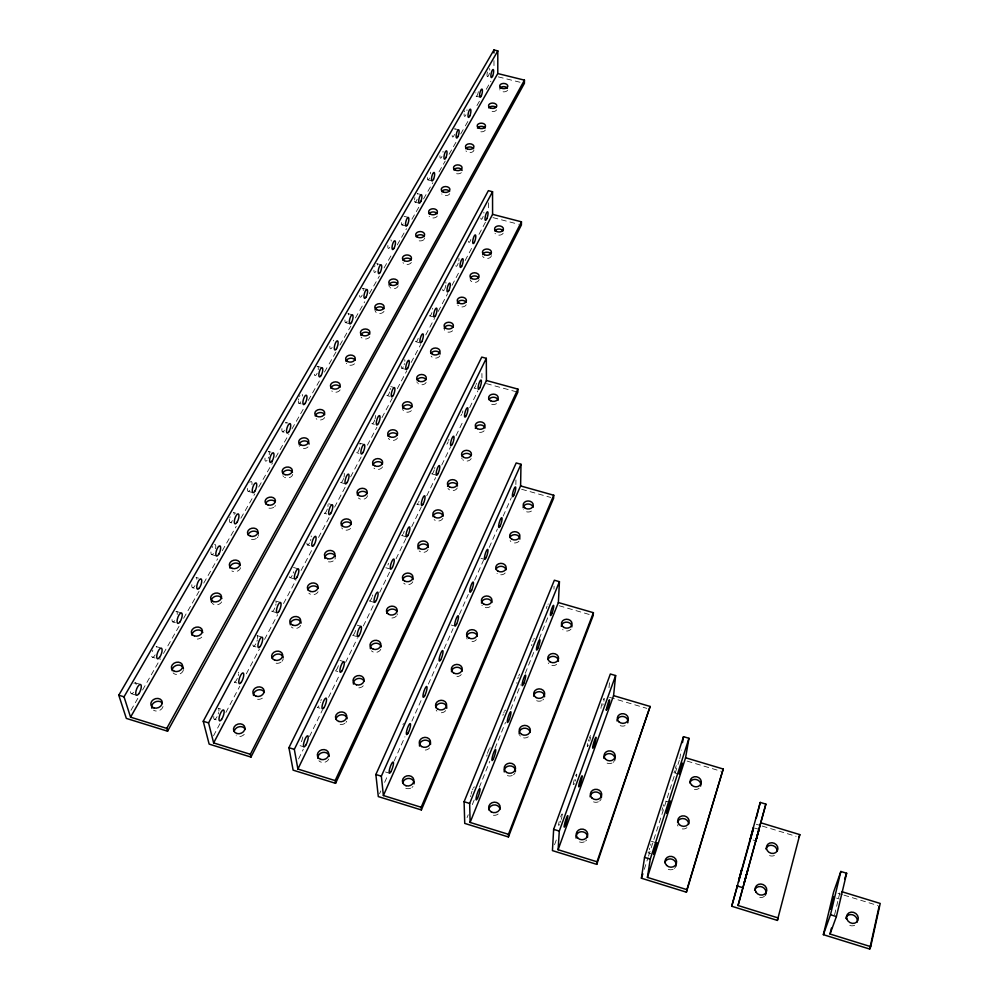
<?xml version="1.0" encoding="UTF-8"?>
<svg xmlns="http://www.w3.org/2000/svg" width="999" height="999" viewBox="0 0 999 999"><rect width="100%" height="100%" fill="white"/><g stroke="black" fill="none" stroke-linecap="round" stroke-linejoin="round"><path stroke-width="0.75" stroke-dasharray="5 3.75" d="M515.871 484.552L515.946 479.92M553.946 589.148L554.083 586.176M609.003 687.749L609.74 680.107M679.757 758.878L681.256 749.999M834.59 914.822L840.209 891.195M650.574 845.254L650.911 843.893M663.211 806.205L663.611 804.744M676.211 765.584L675.399 768.456M649.275 849.674L649.725 848.251M662.774 807.679L661.95 810.264M644.255 869.38L648.039 857.592M648.513 856.118L679.283 760.351M554.557 844.754L557.205 837.437M674.263 771.852L674.6 770.953M467.07 817.632L468.231 814.747M472.315 804.645L474.637 798.875M479.295 787.324L489.785 761.35M495.017 748.351L505.506 722.377M510.739 709.39L520.641 684.852M525.299 673.314L534.615 650.212M539.273 638.673L548.014 617.02M648.501 851.91L648.039 852.846L650.849 853.708M379.583 793.743L380.844 790.896M384.652 782.354L387.812 775.236M394.155 761.001L404.932 736.787M411.9 721.128L421.403 699.775M428.371 684.115L437.887 662.762M444.218 648.526L453.096 628.596M459.428 614.348L468.294 594.417M474.637 580.182L483.504 560.252M489.21 547.44L497.452 528.933M503.159 516.121L511.388 497.602M298.576 758.953L303.346 749.163M309.478 736.563L322.44 709.964M328.571 697.364L339.485 674.974M345.617 662.374L357.217 638.573M363.349 625.973L373.576 604.982M379.707 592.382L390.621 569.979M396.079 558.778L406.306 537.787M411.763 526.585L421.303 506.993M426.76 495.791L435.626 477.597M441.758 464.997L450.624 446.79M456.081 435.601L463.586 420.204M469.717 407.604L477.897 390.796M213.511 735.838L220.08 723.438M225.911 712.412L239.772 686.238M246.328 673.838L259.465 649.038M264.56 639.397L277.697 614.597M283.529 603.583L295.929 580.157M301.036 570.516L312.699 548.476M318.544 537.45L329.483 516.783M334.59 507.142L346.253 485.102M350.637 476.835L361.576 456.168M367.407 445.154L376.885 427.235M381.993 417.594L392.207 398.314M397.315 388.661L406.793 370.754M411.163 362.487L420.654 344.58M425.761 334.94L434.503 318.406M438.149 311.513L447.639 293.606M452.01 285.339L460.039 270.192M465.147 260.539L473.164 245.392M478.996 234.365L485.564 221.965M130.981 710.289L138.724 696.765M142.582 689.997L160.389 658.89M163.486 653.471L179.745 625.062M183.604 618.294L199.088 591.246M203.734 583.129L217.67 558.778M222.315 550.661L236.239 526.311M240.884 518.194L254.82 493.831M258.691 487.075L272.615 462.724M275.712 457.305L288.873 434.315M291.97 428.896L304.358 407.255M308.229 400.487L320.604 378.846M324.475 372.078L328.346 365.309M329.121 363.961L336.089 351.785M339.96 345.017L350.799 326.086M355.432 317.969L364.722 301.735M369.368 293.619L379.433 276.024M384.078 267.907L391.046 255.732M397.227 244.917L406.518 228.671M411.938 219.206L419.68 205.682M423.551 198.913L432.842 182.68M439.023 171.853L445.217 161.039M449.088 154.271L456.056 142.095M460.701 133.978L464.572 127.21M465.347 125.862L468.444 120.454M476.96 105.569L480.819 98.801M486.238 89.336L490.884 81.219M498.326 76.886L520.054 82.255M487.425 72.028A4.133 1.099 -77.5 0 0 487.437 76.598L491.283 77.547M476.123 96.241L478.721 96.891M458.641 129.758L454.657 128.746A4.258 1.186 -77 0 1 455.082 129.533M427.972 179.87L432.03 180.919M421.341 194.643L417.22 193.569A4.408 1.286 -76.4 0 1 417.807 195.042M492.969 217.62L518.406 224.213M415.147 202.135L419.268 203.197M404.083 216.308L408.254 217.407M401.998 224.975L406.156 226.061M376.76 263.636L381.031 264.772M362.537 288.274L366.858 289.423M429.857 315.921L432.767 316.708M347.914 313.586L352.285 314.772M345.729 322.677L350.1 323.863M416.096 341.758L419.043 342.557M486.476 383.628L517.844 392.195M401.948 368.319L406.431 369.555M474.075 388.074L476.336 388.686M317.42 366.371L321.915 367.607M390.809 386.601L394.218 387.537M387.387 395.654L389.66 396.278M298.851 403.259L301.136 403.896M372.053 423.688L374.35 424.325M285.577 422.34L287.874 422.989M363.186 444.155L359.69 443.181A5.007 1.449 -73.6 0 1 360.002 446.316M521.64 489.273L550.699 497.44M281.968 428.583A4.97 1.661 -73.4 0 0 282.442 431.743L287.05 433.042M356.618 452.659L358.953 453.309M431.73 473.826L436.451 475.162M268.731 451.511L271.066 452.172M340.721 482.492L345.442 483.841M416.858 504.183L419.255 504.857M328.733 503.758L332.33 504.782M248.127 491.308L251.673 492.332M324.338 513.236L326.735 513.936M401.536 535.452L406.393 536.85M480.969 558.316L484.665 559.378M559.165 605.744L590.209 614.747M235.901 513.236L233.504 512.537A5.232 1.798 -72.1 0 1 234.191 514.497M229.558 519.368A5.232 1.798 -72.1 0 0 230.182 522.465L234.977 523.851M307.442 544.93L309.877 545.641M390.659 569.143L385.726 567.707A5.307 1.336 -72.9 0 0 388.561 563.236M298.301 568.868L293.369 567.42A5.37 1.623 -72.1 0 1 293.943 569.318M211.676 554.582L216.546 556.018M290.022 577.622L294.955 579.07M369.43 600.973L374.425 602.447M451.173 625.012L453.708 625.761M609.59 697.352L646.79 708.366M198.514 578.146L196.054 577.422A5.432 1.911 -71 0 1 196.84 579.308M275.462 600.961L280.469 602.434M357.23 625.187L361.026 626.323M191.858 584.69A5.432 1.911 -71 0 0 192.582 587.724L195.055 588.461M272.053 611.351L277.06 612.837M352.61 635.314L356.418 636.438M687.15 761.101L721.166 771.278M176.423 611.425L181.431 612.924M256.98 635.576L260.789 636.713M339.947 660.451L343.806 661.6M172.877 621.927L175.374 622.677M253.496 646.178L256.031 646.94M335.239 670.766L337.812 671.54M673.863 772.614L677.946 773.85M756.318 824.275L760.739 825.611M762.212 826.061L796.091 836.325M159.952 647.689L156.156 646.54A5.669 2.01 -69.9 0 1 156.98 649.5M665.771 801.111L669.917 802.372M754.819 828.121L759.028 829.407M152.522 657.255L155.07 658.016M234.328 682.142L236.913 682.929M319.905 708.191L317.295 707.392A5.744 1.498 -71.4 0 0 320.554 702.11M753.084 840.022L755.893 840.871M838.049 893.318L842.457 894.667M843.918 895.116L877.734 905.481M135.202 682.816L140.359 684.39M218.169 708.279L220.779 709.078M651.323 841.245L655.531 842.544M836.55 898.113L839.435 899M131.493 693.743L136.651 695.329M213.811 716.445A5.832 1.811 -70.2 0 0 214.523 719.317L219.755 720.928M300.075 745.666L304.046 746.89M385.527 771.99L389.56 773.226M481.905 373.476L481.955 377.934M488.424 202.797L488.461 210.389M493.968 60.602L493.981 66.683M155.182 654.845A5.669 2.01 -69.9 0 1 152.273 657.155A5.669 2.01 -69.9 0 1 151.91 652.959M152.31 651.56A5.669 2.01 -69.9 0 1 152.847 650.174M163.012 706.48A5.869 4.733 -20.4 0 1 159.178 710.551A5.869 4.733 -20.4 0 1 153.559 710.214M133.903 683.428A5.794 2.073 -69.3 0 1 136.151 684.577M133.541 692.295A5.794 2.073 -69.3 0 1 130.582 690.833M183.341 670.092A5.732 4.608 -18.3 0 1 178.896 674.263A5.732 4.608 -18.3 0 1 173.114 672.876M240.572 567.694A5.395 4.246 -12.9 0 1 237.113 571.253A5.395 4.246 -12.9 0 1 231.843 570.928M214.56 544.48A5.332 1.861 -71.6 0 1 215.497 548.826M213.411 553.533A5.332 1.861 -71.6 0 1 211.126 553.958A5.332 1.861 -71.6 0 1 211.626 548.901M212.125 547.614A5.332 1.861 -71.6 0 1 212.712 546.453M221.653 601.885A5.507 4.358 -14.5 0 1 217.158 604.807A5.507 4.358 -14.5 0 1 212.25 603.334M175.861 611.488A5.544 1.961 -70.5 0 1 177.198 614.422M174.75 620.679A5.544 1.961 -70.5 0 1 172.265 621.366A5.544 1.961 -70.5 0 1 172.715 616.233M302.235 394.443A4.895 1.611 -73.9 0 1 302.447 396.079M300.811 401.798A4.895 1.611 -73.9 0 1 298.326 401.198M298.426 400.087A4.895 1.611 -73.9 0 1 298.664 398.863M299.463 396.466A4.895 1.611 -73.9 0 1 299.962 395.454M285.889 422.752A4.97 1.661 -73.4 0 1 286.089 423.451M284.478 430.194A4.97 1.661 -73.4 0 1 282.442 431.743M316.958 366.571A4.82 1.573 -74.2 0 1 318.194 369.692M317.183 373.226A4.82 1.573 -74.2 0 1 314.31 373.501M232.455 520.579A5.232 1.798 -72.1 0 1 230.182 522.465M229.795 518.094A5.232 1.798 -72.1 0 1 230.17 516.783M348.276 313.736A4.695 1.486 -74.9 0 1 348.676 314.922M347.128 321.328A4.695 1.486 -74.9 0 1 345.367 322.515A4.695 1.486 -74.9 0 1 345.055 319.305M201.773 637.112A5.619 4.483 -16.3 0 1 193.956 638.349M268.294 451.448A5.057 1.711 -73 0 1 269.243 454.657M268.644 457.155A5.057 1.711 -73 0 1 268.182 458.366M267.083 460.289A5.057 1.711 -73 0 1 265.197 460.701A5.057 1.711 -73 0 1 265.259 456.705M195.03 585.601A5.432 1.911 -71 0 1 192.582 587.724M333.529 340.197A4.758 1.523 -74.6 0 1 333.678 340.909M332.13 347.402A4.758 1.523 -74.6 0 1 330.145 348.489A4.758 1.523 -74.6 0 1 330.182 344.28M362.874 288.436A4.62 1.449 -75.3 0 1 363.261 290.572M362.187 295.055A4.62 1.449 -75.3 0 1 360.189 297.202A4.62 1.449 -75.3 0 1 359.752 293.856M250.924 481.518A5.145 1.748 -72.6 0 1 251.948 484.69M249.725 490.434A5.145 1.748 -72.6 0 1 247.565 488.186M249.787 482.43A5.145 1.748 -72.6 0 1 250.374 481.818M324.65 417.545A4.945 3.709 -6.4 0 1 320.691 419.955A4.945 3.709 -6.4 0 1 316.159 418.681M369.78 336.775A4.72 3.422 -3.8 0 1 365.422 339.036A4.72 3.422 -3.8 0 1 361.064 337.038M292.732 474.35A5.107 3.909 -8.7 0 1 289.51 477.609A5.107 3.909 -8.7 0 1 284.49 477.285M283.579 476.598A5.107 3.909 -8.7 0 1 282.942 475.724M258.541 534.54A5.295 4.133 -11.3 0 1 258.491 535.626M258.079 536.7A5.295 4.133 -11.3 0 1 257.342 537.674M256.331 538.486A5.295 4.133 -11.3 0 1 249.001 538.036M398.151 285.714A4.583 3.259 -2.3 0 1 394.83 288.524A4.583 3.259 -2.3 0 1 389.997 287.487M389.385 286.763A4.583 3.259 -2.3 0 1 389.073 285.951M384.003 311.313A4.645 3.334 -3 0 1 379.121 313.499A4.645 3.334 -3 0 1 375.1 310.726M275.474 505.569A5.207 4.021 -9.9 0 1 274.75 506.518M273.763 507.305A5.207 4.021 -9.9 0 1 266.546 506.855M340.122 389.86A4.87 3.609 -5.5 0 1 336.238 392.195A4.87 3.609 -5.5 0 1 331.768 390.959M466.995 109.753A4.208 1.161 -77.2 0 1 466.958 110.677M465.959 114.76A4.208 1.161 -77.2 0 1 464.098 113.911M464.448 111.801A4.208 1.161 -77.2 0 1 464.747 110.752M489.398 68.594A4.133 1.099 -77.5 0 1 489.81 70.18M489.41 73.177A4.133 1.099 -77.5 0 1 487.437 76.598M308.054 446.915A5.02 3.809 -7.5 0 1 300.112 447.215M299.475 446.378A5.02 3.809 -7.5 0 1 299.176 445.417M478.371 91.671A4.171 1.124 -77.4 0 1 476.423 96.241A4.171 1.124 -77.4 0 1 475.861 92.732M454.47 134.378A4.258 1.186 -77 0 1 452.647 137.013A4.258 1.186 -77 0 1 452.31 133.516M430.482 172.165A4.358 1.261 -76.6 0 1 430.557 173.838M429.52 178.059A4.358 1.261 -76.6 0 1 427.822 179.795A4.358 1.261 -76.6 0 1 427.56 176.398M417.132 199.251A4.408 1.286 -76.4 0 1 414.56 200.674M414.573 199.738A4.408 1.286 -76.4 0 1 414.922 197.552M443.019 151.324A4.308 1.224 -76.8 0 1 442.994 152.26M441.97 156.431A4.308 1.224 -76.8 0 1 440.322 158.079A4.308 1.224 -76.8 0 1 440.084 154.683M377.085 263.823A4.57 1.399 -75.6 0 1 377.435 265.035M375.936 271.291A4.57 1.399 -75.6 0 1 373.926 270.18M374.6 266.795A4.57 1.399 -75.6 0 1 375 265.734M424.737 238.137A4.446 3.097 -1.1 0 1 424.463 238.923M423.901 239.635A4.446 3.097 -1.1 0 1 416.833 239.797M390.921 239.86A4.508 1.361 -75.9 0 1 391.258 241.084M389.76 247.265A4.508 1.361 -75.9 0 1 388.174 248.227A4.508 1.361 -75.9 0 1 387.962 244.992M411.326 262.412A4.508 3.172 -1.7 0 1 407.192 264.485A4.508 3.172 -1.7 0 1 402.984 262.625M403.221 223.876A4.458 1.324 -76.1 0 1 401.386 222.602M354.533 363.761A4.795 3.521 -4.6 0 1 350.1 365.259A4.795 3.521 -4.6 0 1 346.316 363.224M485.277 130.082A4.158 2.735 1.1 0 1 481.53 131.831A4.158 2.735 1.1 0 1 477.584 130.195M461.338 172.64A4.271 2.872 0.3 0 1 457.442 173.814A4.271 2.872 0.3 0 1 453.971 172.128M437.25 216.034A4.396 3.022 -0.6 0 1 433.254 217.982A4.396 3.022 -0.6 0 1 429.133 216.209M473.951 150.05A4.221 2.797 0.7 0 1 470.467 152.535A4.221 2.797 0.7 0 1 465.921 150.899M449.712 193.719A4.333 2.947 -0.1 0 1 445.779 195.629A4.333 2.947 -0.1 0 1 441.708 193.881M496.553 109.89A4.108 2.672 1.5 0 1 492.869 111.601A4.108 2.672 1.5 0 1 488.961 110.002M507.567 90.185A4.058 2.61 1.8 0 1 503.409 91.833A4.058 2.61 1.8 0 1 499.75 89.623M774.412 855.481A5.832 5.257 24.9 0 1 768.668 855.156M764.447 896.215A5.944 5.432 27.6 0 1 757.404 896.715M854.669 925.261A6.081 5.42 34.9 0 1 847.527 923.975M476.411 639.635A5.37 4.533 -3.7 0 1 468.918 640.859M467.145 639.085A5.37 4.533 -3.7 0 1 466.733 637.961M429.62 747.889A5.669 4.97 -10 0 1 421.715 749.275M412.987 786.413A5.782 5.12 -13 0 1 411.938 787.424M410.651 788.174A5.782 5.12 -13 0 1 404.932 787.849M402.922 724.637A5.782 1.224 -72.1 0 1 403.471 723.513M461.313 674.562A5.457 4.67 -5.4 0 1 453.696 675.836M445.729 710.639A5.557 4.82 -7.5 0 1 437.962 711.962M436.913 711.126A5.557 4.82 -7.5 0 1 436.163 710.077M505.207 572.989A5.195 4.271 -1.1 0 1 496.978 573.364M531.431 511.076A5.032 4.021 0.8 0 1 523.601 509.74M518.968 541.171A5.107 4.146 -0.1 0 1 511.85 542.245M510.851 541.52A5.107 4.146 -0.1 0 1 510.127 540.621M490.109 606.655A5.282 4.396 -2.3 0 1 481.918 605.244M346.69 721.241A5.682 4.845 -14 0 1 345.941 722.389M344.892 723.351A5.682 4.845 -14 0 1 336.988 722.889M355.644 630.456A5.507 1.411 -72.2 0 1 352.147 634.415M380.794 649.288A5.47 4.57 -9.5 0 1 376.473 652.31A5.47 4.57 -9.5 0 1 371.428 650.811M372.739 594.967A5.407 1.374 -72.5 0 1 372.365 596.316M371.89 597.627A5.407 1.374 -72.5 0 1 369.83 600.923M338.386 665.696A5.619 1.461 -71.8 0 1 334.927 670.516M397.39 613.861A5.37 4.446 -7.7 0 1 397.04 615.009M396.353 616.046A5.37 4.446 -7.7 0 1 388.836 617.245M321.228 699.362A5.744 1.498 -71.4 0 1 320.954 700.686M471.191 458.529A4.945 3.846 -1.5 0 1 467.382 461.026A4.945 3.846 -1.5 0 1 462.749 459.727M462.062 458.878A4.945 3.846 -1.5 0 1 461.688 457.929M328.783 759.015A5.807 4.995 -16.7 0 1 324.176 762.362A5.807 4.995 -16.7 0 1 318.906 760.739M462.899 410.876A4.883 1.161 -74.4 0 1 462.15 413.261M461.7 414.273A4.883 1.161 -74.4 0 1 460.839 415.621M302.809 736.95A5.869 1.536 -71 0 1 299.787 744.53M448.963 439.323A4.958 1.199 -74.1 0 1 448.613 440.571M448.201 441.745A4.958 1.199 -74.1 0 1 446.853 444.18M476.436 383.241A4.808 1.124 -74.7 0 1 476.098 384.453M475.699 385.589A4.808 1.124 -74.7 0 1 474.425 387.862M434.89 467.382A5.032 1.224 -73.8 0 1 434.627 468.606M434.265 469.867A5.032 1.224 -73.8 0 1 432.043 473.876M404.258 531.168A5.207 1.299 -73.2 0 1 403.321 533.553M402.809 534.465A5.207 1.299 -73.2 0 1 402.322 535.114M419.056 501.286A5.12 1.261 -73.5 0 1 418.581 502.385M418.082 503.271A5.12 1.261 -73.5 0 1 417.195 504.208M363.286 685.789A5.569 4.708 -11.6 0 1 355.507 687.087M412.787 581.78A5.282 4.321 -6.1 0 1 408.653 584.615A5.282 4.321 -6.1 0 1 403.746 583.179M428.047 549.562A5.182 4.196 -4.7 0 1 424.001 552.31A5.182 4.196 -4.7 0 1 419.168 550.911M442.869 518.306A5.107 4.071 -3.5 0 1 438.898 520.966A5.107 4.071 -3.5 0 1 434.128 519.605M457.242 487.987A5.02 3.959 -2.5 0 1 452.697 490.621A5.02 3.959 -2.5 0 1 447.964 488.361M484.165 430.794A4.87 3.746 -0.7 0 1 476.436 431.081M496.515 403.671A4.795 3.634 0 0 1 489.073 402.435M515.159 772.577A5.657 5.07 -3.9 0 1 513.511 774.774M512.262 775.511A5.657 5.07 -3.9 0 1 505.519 774.312M486.75 756.193A5.819 0.949 -72.7 0 1 487.062 754.844M487.462 753.396A5.819 0.949 -72.7 0 1 489.423 748.576M489.822 748.026A5.819 0.949 -72.7 0 1 490.334 748.039M470.604 796.702A5.957 0.974 -72.5 0 1 470.791 795.541M471.091 794.18A5.957 0.974 -72.5 0 1 471.99 791.22M472.515 789.834A5.957 0.974 -72.5 0 1 473.039 788.648M473.526 787.712A5.957 0.974 -72.5 0 1 474.5 787.075M531.568 645.704A5.47 0.874 -73.4 0 1 531.88 644.405M532.692 641.683A5.47 0.874 -73.4 0 1 533.154 640.459M533.616 639.422A5.47 0.874 -73.4 0 1 534.378 638.236M502.884 715.384A5.694 0.924 -73 0 1 503.346 713.973M503.833 712.674A5.694 0.924 -73 0 1 504.333 711.563M504.782 710.726A5.694 0.924 -73 0 1 505.644 710.289M516.845 683.378A5.582 0.899 -73.2 0 1 516.92 682.479M517.807 678.621A5.582 0.899 -73.2 0 1 518.256 677.247M518.731 675.973A5.582 0.899 -73.2 0 1 519.642 674.113M498.151 814.035A5.769 5.245 -6.8 0 1 491.133 814.472M528.346 736.787A5.569 4.92 -1.7 0 1 519.692 735.264M556.63 664.447A5.382 4.62 1.3 0 1 548.239 662.986M543.656 699.1A5.47 4.758 -0.1 0 1 542.719 700.037M541.52 700.724A5.47 4.758 -0.1 0 1 534.989 699.587M546.241 608.566A5.37 0.849 -73.6 0 1 547.115 606.056M547.964 604.345A5.37 0.849 -73.6 0 1 548.301 603.933M571.003 629.108A5.295 4.471 2.3 0 1 562.612 629.532M560.651 816.92A5.994 0.687 -73.2 0 1 562.212 815.421M561.987 816.57A5.994 0.687 -73.2 0 1 561.251 819.405M560.789 820.891A5.994 0.687 -73.2 0 1 560.314 822.289M559.415 824.475A5.994 0.687 -73.2 0 1 558.628 824.699A5.994 0.687 -73.2 0 1 559.702 819.829M601.198 798.8A5.682 5.17 4.8 0 1 599.612 801.036M598.401 801.785A5.682 5.17 4.8 0 1 591.583 800.574M586.6 839.972A5.782 5.345 3.2 0 1 585.626 841.033M584.39 841.82A5.782 5.345 3.2 0 1 577.459 840.571M575.649 775.773A5.869 0.662 -73.4 0 1 576.423 776.835M575.699 779.62A5.869 0.662 -73.4 0 1 575.249 781.068M574.338 783.603A5.869 0.662 -73.4 0 1 573.926 784.515M573.201 784.615A5.869 0.662 -73.4 0 1 575.199 776.947M590.621 737.262A5.744 0.649 -73.5 0 1 589.672 741.158M588.349 745.029A5.744 0.649 -73.5 0 1 587.287 746.415A5.744 0.649 -73.5 0 1 587.961 742.482M588.361 741.058A5.744 0.649 -73.5 0 1 588.798 739.635M589.26 738.298A5.744 0.649 -73.5 0 1 590.634 735.601M625.062 725.636A5.495 4.833 6.7 0 1 618.456 724.475M614.073 761.363A5.594 4.995 5.9 0 1 613.149 762.349M611.95 763.086A5.594 4.995 5.9 0 1 605.244 761.887M603.284 699.837A5.619 0.624 -73.7 0 1 603.896 701.236M603.196 703.945A5.619 0.624 -73.7 0 1 602.759 705.331M600.923 708.378A5.619 0.624 -73.7 0 1 602.409 702.222M675.923 866.071A5.832 5.407 16.3 0 1 674.375 868.418M673.164 869.217A5.832 5.407 16.3 0 1 666.158 867.969M686.962 827.671A5.744 5.232 15.3 0 1 680.057 828.121M677.996 826.073A5.744 5.232 15.3 0 1 677.447 824.762M699.138 788.273A5.644 5.057 14.7 0 1 691.196 787.811M218.594 708.503A5.832 1.811 -70.2 0 1 218.868 711.163M218.619 712.512A5.832 1.811 -70.2 0 1 218.207 713.935M217.058 716.67A5.832 1.811 -70.2 0 1 214.523 719.317M257.355 635.851A5.582 1.711 -71.2 0 1 257.567 638.548M257.317 639.86A5.582 1.711 -71.2 0 1 256.918 641.233M255.831 643.831A5.582 1.711 -71.2 0 1 252.809 644.38M238.536 672.19A5.707 1.761 -70.7 0 1 238.624 673.101M238.536 674.263A5.707 1.761 -70.7 0 1 238.286 675.586M237.362 678.371A5.707 1.761 -70.7 0 1 233.591 680.394M283.154 659.003A5.594 4.595 -14.4 0 1 281.98 661.288M280.919 662.2A5.594 4.595 -14.4 0 1 273.189 661.738M244.256 734.352A5.832 4.858 -19 0 1 236.164 735.726M262.35 698.176A5.707 4.733 -16.6 0 1 254.483 697.714M276.036 601.885A5.47 1.661 -71.6 0 1 276.099 602.809M275.999 603.958A5.47 1.661 -71.6 0 1 275.736 605.257M274.862 607.941A5.47 1.661 -71.6 0 1 271.416 609.515M390.359 388.449A4.858 1.374 -74.3 0 1 390.234 389.56M389.647 391.983A4.858 1.374 -74.3 0 1 386.675 394.43M375.462 415.472A4.933 1.411 -74 0 1 375.087 418.743M374.737 419.967A4.933 1.411 -74 0 1 371.803 423.289M426.123 382.417A4.795 3.584 -2.4 0 1 422.377 384.727A4.795 3.584 -2.4 0 1 417.907 383.504M417.27 382.717A4.795 3.584 -2.4 0 1 416.92 381.818M318.069 591.745A5.382 4.346 -10.6 0 1 313.761 594.617A5.382 4.346 -10.6 0 1 308.853 593.169M293.594 571.74A5.37 1.623 -72.1 0 1 293.219 573.076M292.183 575.549A5.37 1.623 -72.1 0 1 289.485 576.673M300.687 625.424A5.482 4.471 -12.4 0 1 296.278 628.396A5.482 4.471 -12.4 0 1 291.308 626.91M311.213 535.926A5.27 1.573 -72.5 0 1 311.251 536.85M310.901 539.26A5.27 1.573 -72.5 0 1 310.527 540.571M309.515 542.981A5.27 1.573 -72.5 0 1 306.893 543.019M359.752 447.54A5.007 1.449 -73.6 0 1 357.442 452.46A5.007 1.449 -73.6 0 1 356.181 450.649M328.009 504.445A5.17 1.536 -72.9 0 1 327.922 506.505M327.31 509.053A5.17 1.536 -72.9 0 1 323.863 512.225M344.143 473.226A5.082 1.486 -73.3 0 1 343.956 477.197M343.594 478.471A5.082 1.486 -73.3 0 1 341.333 482.43A5.082 1.486 -73.3 0 1 340.247 480.519M335.302 558.004A5.282 4.221 -9 0 1 334.927 559.09M333.241 560.914A5.282 4.221 -9 0 1 325.874 560.464M404.745 359.64A4.783 1.324 -74.6 0 1 404.845 361.288M404.47 363.574A4.783 1.324 -74.6 0 1 404.133 364.772M403.271 366.87A4.783 1.324 -74.6 0 1 401.286 366.133M350.587 528.384A5.195 4.108 -7.6 0 1 345.791 530.182A5.195 4.108 -7.6 0 1 341.708 527.834M367.482 495.679A5.107 3.996 -6.3 0 1 363.736 499.175A5.107 3.996 -6.3 0 1 358.379 497.964M382.53 466.87A5.02 3.884 -5.2 0 1 378.559 469.405A5.02 3.884 -5.2 0 1 373.913 468.094M397.477 437.912A4.945 3.784 -4.2 0 1 392.944 440.422A4.945 3.784 -4.2 0 1 388.349 438.249M411.388 410.626A4.87 3.684 -3.3 0 1 406.293 412.125A4.87 3.684 -3.3 0 1 402.672 409.165M452.622 330.744A4.645 3.397 -1 0 1 445.242 330.969M444.605 330.219A4.645 3.397 -1 0 1 444.255 329.37M432.654 308.241A4.658 1.261 -75.2 0 1 432.629 309.178M431.918 312.587A4.658 1.261 -75.2 0 1 429.558 315.771M439.847 355.831A4.72 3.484 -1.7 0 1 435.552 358.117A4.72 3.484 -1.7 0 1 431.118 356.094M418.219 338.324A4.72 1.299 -74.9 0 1 415.572 341.183M445.716 282.055A4.595 1.224 -75.5 0 1 445.979 283.241M445.816 285.264A4.595 1.224 -75.5 0 1 444.867 288.624M444.443 289.535A4.595 1.224 -75.5 0 1 442.682 289.435M483.891 212.163A4.433 1.124 -76.1 0 1 483.853 213.087M483.154 216.371A4.433 1.124 -76.1 0 1 481.468 219.305A4.433 1.124 -76.1 0 1 480.894 216.933M458.878 258.192A4.533 1.186 -75.7 0 1 458.778 260.926M458.216 263.199A4.533 1.186 -75.7 0 1 455.819 265.672M470.854 239.473A4.483 1.161 -75.9 0 1 468.469 241.096M466.183 304.782A4.583 3.309 -0.4 0 1 462.05 306.955A4.583 3.309 -0.4 0 1 457.717 305.02M479.095 279.47A4.52 3.222 0.2 0 1 474.762 282.392A4.52 3.222 0.2 0 1 470.142 279.695M491.396 255.632A4.458 3.134 0.7 0 1 487.15 258.466A4.458 3.134 0.7 0 1 482.567 255.844M503.146 233.179A4.396 3.059 1.1 0 1 499.213 235.165A4.396 3.059 1.1 0 1 495.029 233.366"/><path stroke-width="1.5" d="M497.777 73.551L497.814 50.899L493.968 49.95L118.781 695.204L126.336 718.406L167.582 731.206L524.4 83.329L524.45 80.145L497.777 73.551L130.557 717.157L166.758 728.383L167.582 731.206M508.429 836.962L508.466 834.327L593.394 612.687L558.379 602.547L559.428 581.68L554.358 580.219L464.098 801.735L464.735 823.401L508.429 836.962L593.156 615.596L593.394 612.687M486.438 380.507L517.894 389.098L517.844 392.195L335.564 783.328L293.119 770.154L288.923 747.689L481.755 357.105L486.313 358.329L486.438 380.507L297.902 769.043L335.152 780.594L335.564 783.328M492.582 214.348L521.441 221.815L521.391 224.987L250.974 757.08L209.141 744.105L203.234 721.266L488.374 190.659L492.544 191.733L492.582 214.348L213.636 742.919L250.362 754.295L250.974 757.08M520.591 485.926L520.991 464.285L516.196 462.949L375.861 774.512L378.309 796.59L421.366 809.952L553.608 498.264L553.733 495.242L520.591 485.926L383.391 795.541L421.178 807.267L421.366 809.952M553.646 829.357L552.435 850.611L596.765 864.36L650.137 706.455L613.586 695.641L615.634 675.561L610.339 674L553.646 829.357L559.29 831.093L558.116 849.724L597.027 861.787L596.765 864.36M641.408 878.221L644.542 857.392L683.503 736.675L688.96 738.298L685.576 757.754L647.414 877.409L686.9 889.647L686.4 892.182L641.408 878.221L642.832 873.8M647.414 877.409L650.262 859.152L688.96 738.298M682.504 742.594L683.503 736.675M685.576 757.754L723.214 769.018L686.4 892.182M841.695 891.645L880.219 903.446L870.703 946.64L830.032 934.028L836.388 916.57L846.653 873.251L840.846 871.478L833.628 891.957L823.363 934.677L869.704 949.05L879.207 905.931M830.032 934.028L831.43 928.121M741.807 869.13L740.384 874.487M823.363 934.677L830.494 914.747L840.846 871.478M731.718 906.243L760.251 802.422L765.871 804.12L738.049 905.506L778.121 917.931L777.372 920.404L731.718 906.243L737.599 885.264M756.28 818.119L760.251 802.422M738.049 905.506L765.871 804.12M750.636 837.674L750.274 839.172L750.836 837.299M753.059 829.207L753.421 827.696L750.936 836.525M777.372 920.404L799.812 834.615L761.026 822.864M738.948 879.32L739.622 876.785M752.746 830.356L751.985 833.178M740.034 875.286L741.708 869.33M751.186 836.063L751.573 834.664M738.448 882.267L753.583 828.321M739.56 877.459L738.91 879.744M799.038 837.212L799.812 834.615M686.9 889.647L723.214 769.018M597.027 861.787L650.137 706.455M844.667 878.77L846.653 873.251M558.116 849.724L613.586 695.641M559.29 831.093L615.634 675.561M508.466 834.327L470.117 822.439L558.379 602.547M470.117 822.439L469.655 803.446L559.428 581.68M869.704 949.05L870.703 946.64M421.178 807.267L553.733 495.242M383.391 795.541L381.343 776.198L520.991 464.285M335.152 780.594L517.894 389.098M297.902 769.043L294.318 749.362L486.313 358.329M250.362 754.295L521.441 221.815M213.636 742.919L208.554 722.901L492.544 191.733M166.758 728.383L524.45 80.145M130.557 717.157L124.026 696.827L497.814 50.899M118.781 695.204L124.026 696.827M203.234 721.266L208.554 722.901M288.923 747.689L294.318 749.362M375.861 774.512L381.343 776.198M464.098 801.735L469.655 803.446M644.542 857.392L650.262 859.152M736.812 885.851L742.619 887.649M830.494 914.747L836.388 916.57M493.968 49.95L493.968 52.997M151.935 708.303A5.869 4.733 -20.4 0 1 154.907 702.097A5.869 4.733 -20.4 0 1 162.188 702.946M172.19 670.679A5.732 4.608 -18.3 0 1 177.472 665.134A5.732 4.608 -18.3 0 1 183.441 668.868M192.07 635.414A5.619 4.483 -16.3 0 1 196.491 630.207A5.619 4.483 -16.3 0 1 202.822 632.542M360.764 335.289A4.72 3.422 -3.8 0 1 364.822 332.217A4.72 3.422 -3.8 0 1 369.78 334.153M229.982 568.169A5.395 4.246 -12.9 0 1 234.178 563.274A5.395 4.246 -12.9 0 1 240.334 565.496M375.1 309.852A4.645 3.334 -3 0 1 379.083 306.868A4.645 3.334 -3 0 1 383.991 308.766M315.259 415.959A4.945 3.709 -6.4 0 1 319.58 412.612A4.945 3.709 -6.4 0 1 324.712 414.697M211.613 602.372A5.507 4.358 -14.5 0 1 214.947 596.44A5.507 4.358 -14.5 0 1 221.878 598.501M248.127 534.989A5.295 4.133 -11.3 0 1 252.834 531.206A5.295 4.133 -11.3 0 1 258.242 533.503M299.213 444.418A5.02 3.809 -7.5 0 1 304.27 440.909A5.02 3.809 -7.5 0 1 309.128 444.056M389.061 285.102A4.583 3.259 -2.3 0 1 392.969 282.205A4.583 3.259 -2.3 0 1 397.814 284.053M282.68 473.713A5.107 3.909 -8.7 0 1 287.188 470.167A5.107 3.909 -8.7 0 1 292.457 472.34M265.659 503.896A5.207 4.021 -9.9 0 1 269.605 500.362A5.207 4.021 -9.9 0 1 274.975 501.573M330.856 388.311A4.87 3.609 -5.5 0 1 335.09 385.052A4.87 3.609 -5.5 0 1 340.159 387.088M346.016 361.426A4.795 3.521 -4.6 0 1 350.162 358.266A4.795 3.521 -4.6 0 1 355.182 360.252M416.171 236.751A4.446 3.097 -1.1 0 1 420.229 234.753A4.446 3.097 -1.1 0 1 424.388 236.551M477.46 128.109A4.158 2.735 1.1 0 1 481.193 126.361A4.158 2.735 1.1 0 1 485.139 127.984M402.947 260.202A4.508 3.172 -1.7 0 1 407.068 258.142A4.508 3.172 -1.7 0 1 411.276 259.99M465.809 148.764A4.221 2.797 0.7 0 1 469.605 146.965A4.221 2.797 0.7 0 1 473.588 148.626M429.058 213.898A4.396 3.022 -0.6 0 1 433.054 211.95A4.396 3.022 -0.6 0 1 437.162 213.724M453.858 169.93A4.271 2.872 0.3 0 1 458.279 168.094A4.271 2.872 0.3 0 1 462.075 170.492M441.62 191.633A4.333 2.947 -0.1 0 1 445.542 189.748A4.333 2.947 -0.1 0 1 449.612 191.471M488.823 107.954A4.108 2.672 1.5 0 1 495.829 107.243M499.925 88.287A4.058 2.61 1.8 0 1 503.533 86.626A4.058 2.61 1.8 0 1 507.405 88.187M777.197 851.061A5.844 5.257 24.7 0 1 767.244 850.511A5.844 5.257 24.7 0 1 772.027 842.744A5.844 5.257 24.7 0 1 777.197 851.061A5.832 5.257 24.9 0 0 765.883 848.975M754.595 890.321A5.944 5.432 27.6 0 1 762.399 887.087A5.944 5.432 27.6 0 1 765.346 895.116M845.741 918.431A6.081 5.42 34.9 0 1 852.709 914.847A6.081 5.42 34.9 0 1 857.229 921.977M402.659 783.228A5.782 5.12 -13 0 1 409.028 778.421A5.782 5.12 -13 0 1 414.073 783.878M435.714 707.617A5.557 4.82 -7.5 0 1 441.808 703.134A5.557 4.82 -7.5 0 1 446.753 708.266M451.448 671.628A5.457 4.67 -5.4 0 1 456.705 667.282A5.457 4.67 -5.4 0 1 462.262 671.053M481.456 602.996A5.282 4.396 -2.3 0 1 486.476 598.938A5.282 4.396 -2.3 0 1 491.908 602.497M419.493 746.091A5.669 4.97 -10 0 1 424.225 740.234A5.669 4.97 -10 0 1 430.656 744.143M466.683 636.775A5.37 4.533 -3.7 0 1 471.828 632.579A5.37 4.533 -3.7 0 1 477.31 636.238M496.053 569.168A5.195 4.271 -1.1 0 1 501.361 566.333A5.195 4.271 -1.1 0 1 506.043 569.792M523.114 507.692A5.032 4.021 0.8 0 1 527.847 503.996A5.032 4.021 0.8 0 1 533.079 507.28M509.927 537.45A5.107 4.146 -0.1 0 1 515.796 534.777A5.107 4.146 -0.1 0 1 519.842 539.135M370.354 648.663A5.47 4.57 -9.5 0 1 375.025 643.281A5.47 4.57 -9.5 0 1 381.143 646.915M335.926 719.33A5.682 4.845 -14 0 1 341.558 714.772A5.682 4.845 -14 0 1 347.103 718.706M353.409 684.053A5.569 4.708 -11.6 0 1 357.492 678.646A5.569 4.708 -11.6 0 1 364.023 681.056M317.819 758.378A5.807 4.995 -16.7 0 1 322.864 752.434A5.807 4.995 -16.7 0 1 329.22 756.393M461.938 455.944A4.945 3.846 -1.5 0 1 466.383 453.396A4.945 3.846 -1.5 0 1 471.053 455.594M386.75 613.224A5.37 4.446 -7.7 0 1 391.333 609.165A5.37 4.446 -7.7 0 1 396.99 611.6M402.659 580.032A5.282 4.321 -6.1 0 1 407.817 576.048A5.282 4.321 -6.1 0 1 413.099 579.545M433.029 516.633A5.107 4.071 -3.5 0 1 437.974 512.887A5.107 4.071 -3.5 0 1 443.131 516.208M418.094 548.951A5.182 4.196 -4.7 0 1 422.44 544.055A5.182 4.196 -4.7 0 1 428.346 547.402M447.552 486.338A5.02 3.959 -2.5 0 1 452.385 482.704A5.02 3.959 -2.5 0 1 457.492 485.939M475.337 428.346A4.87 3.746 -0.7 0 1 479.982 424.925A4.87 3.746 -0.7 0 1 484.977 427.997M488.911 399.65A4.795 3.634 0 0 1 493.818 397.265A4.795 3.634 0 0 1 498.139 400.249M504.258 771.952A5.657 5.07 -3.9 0 1 509.527 765.896A5.657 5.07 -3.9 0 1 515.472 771.278M547.964 659.465A5.382 4.62 1.3 0 1 554.095 656.455A5.382 4.62 1.3 0 1 558.429 661.288M488.698 809.764A5.769 5.245 -6.8 0 1 500.099 809.053M519.243 734.04A5.569 4.92 -1.7 0 1 523.663 728.271A5.569 4.92 -1.7 0 1 530.169 732.13M533.653 696.116A5.47 4.758 -0.1 0 1 539.485 691.708A5.47 4.758 -0.1 0 1 544.567 696.765M561.288 626.273A5.295 4.471 2.3 0 1 566.883 622.14A5.295 4.471 2.3 0 1 571.865 626.91M590.109 796.827A5.682 5.17 4.8 0 1 596.053 791.995A5.682 5.17 4.8 0 1 601.46 797.464M576.098 838.086A5.782 5.345 3.2 0 1 581.293 831.705A5.782 5.345 3.2 0 1 587.524 837.349M617.007 720.953A5.495 4.833 6.7 0 1 621.977 716.445A5.495 4.833 6.7 0 1 627.834 720.341M627.971 721.603A5.495 4.833 6.7 0 1 627.734 722.839M603.783 758.266A5.594 4.995 5.9 0 1 610.314 753.683A5.594 4.995 5.9 0 1 614.685 760.189M664.772 862.624A5.832 5.407 16.3 0 1 671.952 859.19A5.832 5.407 16.3 0 1 675.923 866.071M677.497 822.052A5.744 5.232 15.3 0 1 688.686 824.038M689.797 782.816A5.644 5.057 14.7 0 1 696.703 779.632A5.644 5.057 14.7 0 1 700.611 786.076M234.228 731.256A5.832 4.858 -19 0 1 239.385 726.723A5.832 4.858 -19 0 1 245.267 729.395M272.24 658.353A5.594 4.595 -14.4 0 1 277.884 654.033A5.594 4.595 -14.4 0 1 283.204 657.792M307.879 589.984A5.382 4.346 -10.6 0 1 312.587 586.001A5.382 4.346 -10.6 0 1 318.144 588.399M324.862 558.478A5.282 4.221 -9 0 1 329.483 553.508A5.282 4.221 -9 0 1 335.314 556.893M290.297 624.8A5.482 4.471 -12.4 0 1 295.155 619.517A5.482 4.471 -12.4 0 1 301.124 623.101M253.484 695.466A5.707 4.733 -16.6 0 1 257.854 689.984A5.707 4.733 -16.6 0 1 264.373 692.419M417.207 379.97A4.795 3.584 -2.4 0 1 421.566 377.622A4.795 3.584 -2.4 0 1 426.036 379.682M341.383 525.736A5.195 4.108 -7.6 0 1 345.866 522.002A5.195 4.108 -7.6 0 1 351.298 524.275M372.914 465.247A5.02 3.884 -5.2 0 1 377.222 461.738A5.02 3.884 -5.2 0 1 382.505 463.898M357.38 495.042A5.107 3.996 -6.3 0 1 361.775 491.421A5.107 3.996 -6.3 0 1 367.132 493.631M387.999 436.313A4.945 3.784 -4.2 0 1 392.207 432.904A4.945 3.784 -4.2 0 1 397.44 435.015M444.218 328.484A4.645 3.397 -1 0 1 448.101 325.449A4.645 3.397 -1 0 1 453.084 327.36M431.044 353.434A4.72 3.484 -1.7 0 1 435.939 351.161A4.72 3.484 -1.7 0 1 440.097 354.033M457.33 303.334A4.583 3.309 -0.4 0 1 461.138 300.387A4.583 3.309 -0.4 0 1 466.058 302.26M402.659 408.204A4.87 3.684 -3.3 0 1 406.78 404.895A4.87 3.684 -3.3 0 1 411.938 406.955M470.354 278.047A4.52 3.222 0.2 0 1 474.413 275.949A4.52 3.222 0.2 0 1 478.696 277.822M482.779 254.233A4.458 3.134 0.7 0 1 486.763 252.198A4.458 3.134 0.7 0 1 490.996 254.021M494.867 231.031A4.396 3.059 1.1 0 1 498.801 229.046A4.396 3.059 1.1 0 1 502.984 230.844M606.206 709.952C609.627 707.704 611.688 688.274 606.206 709.952M833.653 897.227L830.531 909.053L833.653 897.227M653.646 853.958L656.942 842.969L653.646 853.958M666.708 813.061C668.98 809.365 673.613 787.799 666.708 813.061M679.332 773.538L679.308 774.262L682.454 763.136L679.332 773.538M744.317 882.404L747.514 870.778L744.317 882.404M755.906 840.746L759.028 829.407L755.906 840.746M153.958 707.929A5.882 4.745 -20.3 0 0 162.288 702.347A5.882 4.745 -20.3 0 0 153.396 699.625A5.882 4.745 -20.3 0 0 153.958 707.929M159.54 657.467A5.669 1.998 -70 0 0 161.688 648.351A5.669 1.998 -70 0 0 157.005 654.495A5.669 1.998 -70 0 0 159.54 657.467M174.525 671.353A5.757 4.608 -18.2 0 0 182.68 665.958A5.757 4.608 -18.2 0 0 173.901 663.311A5.757 4.608 -18.2 0 0 174.525 671.353M138.674 693.893A5.794 2.06 -69.4 0 0 140.834 684.64A5.794 2.06 -69.4 0 0 135.989 691.058A5.794 2.06 -69.4 0 0 138.674 693.893M179.733 622.202A5.544 1.948 -70.5 0 0 181.855 613.211A5.544 1.948 -70.5 0 0 177.347 619.105A5.544 1.948 -70.5 0 0 179.733 622.202M194.443 635.951A5.632 4.495 -16.3 0 0 202.41 630.731A5.632 4.495 -16.3 0 0 193.769 628.146A5.632 4.495 -16.3 0 0 194.443 635.951M232.417 568.443A5.407 4.246 -12.8 0 0 240.035 563.561A5.407 4.246 -12.8 0 0 231.643 561.101A5.407 4.246 -12.8 0 0 232.417 568.443M218.881 554.033A5.332 1.836 -71.6 0 0 219.93 545.904A5.332 1.836 -71.6 0 0 215.884 552.934A5.332 1.836 -71.6 0 0 218.881 554.033M213.724 601.66A5.519 4.371 -14.5 0 0 221.516 596.615A5.519 4.371 -14.5 0 0 212.999 594.093A5.519 4.371 -14.5 0 0 213.724 601.66M362.287 335.252A4.72 3.434 -3.7 0 0 369.842 332.742A4.72 3.434 -3.7 0 0 363.349 329.32A4.72 3.434 -3.7 0 0 362.287 335.252M366.034 297.14A4.633 1.436 -75.3 0 0 367.195 289.598A4.633 1.436 -75.3 0 0 364.086 295.005A4.633 1.436 -75.3 0 0 366.034 297.14M351.486 322.527A4.695 1.474 -74.9 0 0 352.647 314.922A4.695 1.474 -74.9 0 0 349.438 320.479A4.695 1.474 -74.9 0 0 351.486 322.527M199.3 588.061A5.445 1.898 -71.1 0 0 201.398 579.195A5.445 1.898 -71.1 0 0 197.04 584.84A5.445 1.898 -71.1 0 0 199.3 588.061M376.66 309.727A4.658 3.334 -3 0 0 384.091 307.292A4.658 3.334 -3 0 0 377.672 303.958A4.658 3.334 -3 0 0 376.66 309.727M316.683 416.221A4.958 3.709 -6.4 0 0 324.638 413.474A4.958 3.709 -6.4 0 0 317.932 409.79A4.958 3.709 -6.4 0 0 316.683 416.221M237.225 521.99A5.232 1.786 -72.1 0 0 238.299 513.923A5.232 1.786 -72.1 0 0 234.378 520.741A5.232 1.786 -72.1 0 0 237.225 521.99M250.537 536.226A5.307 4.133 -11.3 0 0 257.992 531.505A5.307 4.133 -11.3 0 0 249.713 529.108A5.307 4.133 -11.3 0 0 250.537 536.226M300.587 444.792A5.032 3.809 -7.4 0 0 308.691 441.945A5.032 3.809 -7.4 0 0 301.91 438.174A5.032 3.809 -7.4 0 0 300.587 444.792M285.152 474.675A5.12 3.921 -8.6 0 0 292.307 470.242A5.12 3.921 -8.6 0 0 284.253 467.957A5.12 3.921 -8.6 0 0 285.152 474.675M255.032 490.921A5.145 1.736 -72.6 0 0 256.119 482.929A5.145 1.736 -72.6 0 0 252.31 489.535A5.145 1.736 -72.6 0 0 255.032 490.921M268.107 504.994A5.22 4.021 -9.9 0 0 275.412 500.412A5.22 4.021 -9.9 0 0 267.245 498.076A5.22 4.021 -9.9 0 0 268.107 504.994M272.302 460.776A5.057 1.698 -73 0 0 273.401 452.847A5.057 1.698 -73 0 0 269.705 459.265A5.057 1.698 -73 0 0 272.302 460.776M289.061 431.506A4.983 1.648 -73.5 0 0 290.185 423.638A4.983 1.648 -73.5 0 0 286.588 429.87A4.983 1.648 -73.5 0 0 289.061 431.506M321.166 375.474A4.82 1.561 -74.2 0 0 322.302 367.732A4.82 1.561 -74.2 0 0 318.918 373.614A4.82 1.561 -74.2 0 0 321.166 375.474M305.344 403.084A4.895 1.598 -73.9 0 0 306.468 395.279A4.895 1.598 -73.9 0 0 302.984 401.336A4.895 1.598 -73.9 0 0 305.344 403.084M417.52 237.175A4.458 3.097 -1.1 0 0 424.6 234.952A4.458 3.097 -1.1 0 0 418.369 231.83A4.458 3.097 -1.1 0 0 417.52 237.175M332.317 388.474A4.87 3.609 -5.4 0 0 340.135 385.801A4.87 3.609 -5.4 0 0 333.504 382.205A4.87 3.609 -5.4 0 0 332.317 388.474M336.538 348.626A4.758 1.511 -74.6 0 0 337.687 340.959A4.758 1.511 -74.6 0 0 334.39 346.678A4.758 1.511 -74.6 0 0 336.538 348.626M347.502 361.488A4.795 3.521 -4.5 0 0 355.194 358.903A4.795 3.521 -4.5 0 0 348.639 355.394A4.795 3.521 -4.5 0 0 347.502 361.488M420.854 201.323A4.408 1.286 -76.3 0 0 421.341 194.643A4.408 1.286 -76.3 0 0 418.706 200.787A4.408 1.286 -76.3 0 0 420.854 201.323M407.367 224.975A4.458 1.311 -76.1 0 0 408.554 217.62A4.458 1.311 -76.1 0 0 405.681 222.602A4.458 1.311 -76.1 0 0 407.367 224.975M393.956 248.389A4.508 1.349 -75.8 0 0 395.129 240.971A4.508 1.349 -75.8 0 0 392.182 246.091A4.508 1.349 -75.8 0 0 393.956 248.389M380.182 272.44A4.57 1.386 -75.6 0 0 381.356 264.96A4.57 1.386 -75.6 0 0 378.321 270.217A4.57 1.386 -75.6 0 0 380.182 272.44M458.079 136.351A4.258 1.186 -77 0 0 458.641 129.758A4.258 1.186 -77 0 0 456.156 135.564A4.258 1.186 -77 0 0 458.079 136.351M445.979 157.467A4.308 1.211 -76.8 0 0 446.516 150.837A4.308 1.211 -76.8 0 0 443.993 156.756A4.308 1.211 -76.8 0 0 445.979 157.467M433.578 179.121A4.358 1.249 -76.6 0 0 434.09 172.452A4.358 1.249 -76.6 0 0 431.506 178.484A4.358 1.249 -76.6 0 0 433.578 179.121M469.88 115.759A4.221 1.149 -77.2 0 0 470.454 109.191A4.221 1.149 -77.2 0 0 468.032 114.885A4.221 1.149 -77.2 0 0 469.88 115.759M481.393 95.667A4.171 1.124 -77.3 0 0 481.993 89.123A4.171 1.124 -77.3 0 0 479.607 94.718A4.171 1.124 -77.3 0 0 481.393 95.667M492.619 76.049A4.133 1.086 -77.5 0 0 493.244 69.543A4.133 1.086 -77.5 0 0 490.921 75.037A4.133 1.086 -77.5 0 0 492.619 76.049M404.258 260.714A4.52 3.172 -1.7 0 0 411.451 258.429A4.52 3.172 -1.7 0 0 405.169 255.245A4.52 3.172 -1.7 0 0 404.258 260.714M390.646 284.89A4.583 3.259 -2.3 0 0 397.952 282.53A4.583 3.259 -2.3 0 0 391.596 279.27A4.583 3.259 -2.3 0 0 390.646 284.89M478.946 128.109A4.171 2.735 1.1 0 0 485.489 126.186A4.171 2.735 1.1 0 0 479.57 123.401A4.171 2.735 1.1 0 0 478.946 128.109M430.444 214.236A4.396 3.022 -0.6 0 0 437.4 212.075A4.396 3.022 -0.6 0 0 431.243 209.028A4.396 3.022 -0.6 0 0 430.444 214.236M467.27 148.839A4.221 2.797 0.8 0 0 473.913 146.865A4.221 2.797 0.8 0 0 467.944 144.018A4.221 2.797 0.8 0 0 467.27 148.839M455.307 170.092A4.283 2.872 0.3 0 0 462.05 168.057A4.283 2.872 0.3 0 0 456.019 165.147A4.283 2.872 0.3 0 0 455.307 170.092M443.032 191.883A4.333 2.947 -0.1 0 0 449.887 189.785A4.333 2.947 -0.1 0 0 443.793 186.813A4.333 2.947 -0.1 0 0 443.032 191.883M490.334 107.892A4.121 2.672 1.5 0 0 496.79 106.019A4.121 2.672 1.5 0 0 490.934 103.284A4.121 2.672 1.5 0 0 490.334 107.892M501.448 88.149A4.071 2.61 1.8 0 0 507.804 86.326A4.071 2.61 1.8 0 0 502.01 83.654A4.071 2.61 1.8 0 0 501.448 88.149M755.931 892.057A5.957 5.445 27.4 0 0 766.058 892.606A5.957 5.445 27.4 0 0 760.838 884.015A5.957 5.445 27.4 0 0 755.931 892.057M846.815 918.905A6.094 5.432 34.7 0 0 856.792 921.965A6.094 5.432 34.7 0 0 853.646 912.374A6.094 5.432 34.7 0 0 846.815 918.905M421.553 746.515A5.682 4.97 -9.9 0 0 430.519 742.669A5.682 4.97 -9.9 0 0 422.614 737.874A5.682 4.97 -9.9 0 0 421.553 746.515M406.031 785.738A5.794 5.132 -12.9 0 0 413.848 779.807A5.794 5.132 -12.9 0 0 404.558 776.972A5.794 5.132 -12.9 0 0 406.031 785.738M424.65 695.841A5.657 1.174 -72.4 0 0 426.935 686.7A5.657 1.174 -72.4 0 0 423.451 693.044A5.657 1.174 -72.4 0 0 424.65 695.841M437.837 709.153A5.569 4.82 -7.4 0 0 446.628 705.444A5.569 4.82 -7.4 0 0 438.823 700.786A5.569 4.82 -7.4 0 0 437.837 709.153M390.996 771.565A5.919 1.249 -71.8 0 0 393.344 762.162A5.919 1.249 -71.8 0 0 389.585 769.08A5.919 1.249 -71.8 0 0 390.996 771.565M468.868 637.974A5.382 4.533 -3.7 0 0 477.322 634.515A5.382 4.533 -3.7 0 0 469.717 630.119A5.382 4.533 -3.7 0 0 468.868 637.974M453.608 672.989A5.47 4.683 -5.4 0 0 462.225 669.405A5.47 4.683 -5.4 0 0 454.52 664.884A5.47 4.683 -5.4 0 0 453.608 672.989M440.671 659.802A5.544 1.149 -72.7 0 0 442.932 650.786A5.544 1.149 -72.7 0 0 439.572 656.88A5.544 1.149 -72.7 0 0 440.671 659.802M483.666 604.045A5.295 4.408 -2.3 0 0 491.958 600.711A5.295 4.408 -2.3 0 0 484.44 596.428A5.295 4.408 -2.3 0 0 483.666 604.045M408.104 733.066A5.782 1.211 -72.1 0 0 410.427 723.8A5.782 1.211 -72.1 0 0 406.805 730.419A5.782 1.211 -72.1 0 0 408.104 733.066M456.668 623.9A5.445 1.111 -73 0 0 458.191 615.734A5.445 1.111 -73 0 0 454.882 623.151A5.445 1.111 -73 0 0 456.668 623.9M514.01 494.88A5.07 0.987 -74 0 0 515.546 486.975A5.07 0.987 -74 0 0 512.612 493.531A5.07 0.987 -74 0 0 514.01 494.88M500.324 525.674A5.157 1.024 -73.8 0 0 501.86 517.707A5.157 1.024 -73.8 0 0 498.838 524.463A5.157 1.024 -73.8 0 0 500.324 525.674M486.226 557.417A5.245 1.049 -73.6 0 0 487.749 549.375A5.245 1.049 -73.6 0 0 484.64 556.343A5.245 1.049 -73.6 0 0 486.226 557.417M471.678 590.134A5.345 1.086 -73.3 0 0 473.201 582.042A5.345 1.086 -73.3 0 0 469.992 589.223A5.345 1.086 -73.3 0 0 471.678 590.134M498.002 571.153A5.207 4.271 -1.1 0 0 506.143 567.932A5.207 4.271 -1.1 0 0 498.713 563.773A5.207 4.271 -1.1 0 0 498.002 571.153M525.387 508.316A5.045 4.033 0.8 0 0 533.241 505.307A5.045 4.033 0.8 0 0 525.998 501.361A5.045 4.033 0.8 0 0 525.387 508.316M511.9 539.26A5.12 4.146 -0.1 0 0 519.892 536.151A5.12 4.146 -0.1 0 0 512.562 532.092A5.12 4.146 -0.1 0 0 511.9 539.26M373.389 649.25A5.482 4.583 -9.4 0 0 380.869 644.005A5.482 4.583 -9.4 0 0 372.115 641.42A5.482 4.583 -9.4 0 0 373.389 649.25M338.911 721.49A5.694 4.858 -13.9 0 0 346.728 715.883A5.694 4.858 -13.9 0 0 337.712 713.161A5.694 4.858 -13.9 0 0 338.911 721.49M341.883 670.953A5.619 1.436 -71.8 0 0 344.118 661.862A5.619 1.436 -71.8 0 0 340.284 668.056A5.619 1.436 -71.8 0 0 341.883 670.953M356.431 684.79A5.582 4.72 -11.5 0 0 364.073 679.357A5.582 4.72 -11.5 0 0 355.194 676.71A5.582 4.72 -11.5 0 0 356.431 684.79M388.599 614.31A5.382 4.446 -7.6 0 0 397.152 610.926A5.382 4.446 -7.6 0 0 389.722 606.593A5.382 4.446 -7.6 0 0 388.599 614.31M324.076 707.517A5.744 1.486 -71.4 0 0 326.336 698.289A5.744 1.486 -71.4 0 0 322.365 704.757A5.744 1.486 -71.4 0 0 324.076 707.517M463.636 457.342A4.958 3.846 -1.5 0 0 471.428 454.483A4.958 3.846 -1.5 0 0 464.435 450.699A4.958 3.846 -1.5 0 0 463.636 457.342M359.116 635.564A5.507 1.399 -72.2 0 0 361.313 626.598A5.507 1.399 -72.2 0 0 357.617 632.542A5.507 1.399 -72.2 0 0 359.116 635.564M320.804 759.427A5.819 4.995 -16.6 0 0 328.796 753.621A5.819 4.995 -16.6 0 0 319.655 750.823A5.819 4.995 -16.6 0 0 320.804 759.427M305.682 745.304A5.869 1.523 -71 0 0 307.967 735.951A5.869 1.523 -71 0 0 303.833 742.694A5.869 1.523 -71 0 0 305.682 745.304M376.348 600.299A5.407 1.361 -72.6 0 0 377.709 592.145A5.407 1.361 -72.6 0 0 374.15 599.437A5.407 1.361 -72.6 0 0 376.348 600.299M392.495 567.12A5.307 1.324 -72.9 0 0 393.868 559.04A5.307 1.324 -72.9 0 0 390.422 566.096A5.307 1.324 -72.9 0 0 392.495 567.12M404.533 580.968A5.295 4.321 -6 0 0 412.924 577.709A5.295 4.321 -6 0 0 405.582 573.488A5.295 4.321 -6 0 0 404.533 580.968M434.977 517.307A5.12 4.071 -3.5 0 0 443.057 514.248A5.12 4.071 -3.5 0 0 435.889 510.252A5.12 4.071 -3.5 0 0 434.977 517.307M423.339 503.758A5.12 1.249 -73.6 0 0 424.725 495.804A5.12 1.249 -73.6 0 0 421.478 502.447A5.12 1.249 -73.6 0 0 423.339 503.758M408.154 534.964A5.207 1.286 -73.2 0 0 409.54 526.935A5.207 1.286 -73.2 0 0 406.193 533.778A5.207 1.286 -73.2 0 0 408.154 534.964M419.98 548.651A5.195 4.196 -4.7 0 0 428.221 545.491A5.195 4.196 -4.7 0 0 420.966 541.396A5.195 4.196 -4.7 0 0 419.98 548.651M466.283 415.559A4.883 1.149 -74.4 0 0 467.682 407.804A4.883 1.149 -74.4 0 0 464.71 413.873A4.883 1.149 -74.4 0 0 466.283 415.559M452.385 444.105A4.958 1.186 -74.1 0 0 453.783 436.276A4.958 1.186 -74.1 0 0 450.724 442.532A4.958 1.186 -74.1 0 0 452.385 444.105M477.347 428.658A4.883 3.746 -0.7 0 0 485.002 425.886A4.883 3.746 -0.7 0 0 478.084 422.19A4.883 3.746 -0.7 0 0 477.347 428.658M438.086 473.489A5.045 1.211 -73.9 0 0 439.473 465.596A5.045 1.211 -73.9 0 0 436.326 472.04A5.045 1.211 -73.9 0 0 438.086 473.489M449.513 486.875A5.032 3.959 -2.4 0 0 457.455 483.916A5.032 3.959 -2.4 0 0 450.374 480.032A5.032 3.959 -2.4 0 0 449.513 486.875M479.795 387.824A4.82 1.111 -74.7 0 0 481.193 380.132A4.82 1.111 -74.7 0 0 478.296 386.039A4.82 1.111 -74.7 0 0 479.795 387.824M490.671 400.786A4.808 3.646 0 0 0 498.201 398.089A4.808 3.646 0 0 0 491.358 394.493A4.808 3.646 0 0 0 490.671 400.786M506.655 772.464A5.682 5.082 -3.8 0 0 515.521 768.543A5.682 5.082 -3.8 0 0 507.405 763.673A5.682 5.082 -3.8 0 0 506.655 772.464M493.319 758.99A5.819 0.937 -72.8 0 0 495.704 749.662A5.819 0.937 -72.8 0 0 492.457 756.455A5.819 0.937 -72.8 0 0 493.319 758.99M477.534 798.213A5.957 0.962 -72.5 0 0 479.957 788.748A5.957 0.962 -72.5 0 0 476.573 795.841A5.957 0.962 -72.5 0 0 477.534 798.213M491.146 811.812A5.782 5.245 -6.7 0 0 500.187 807.741A5.782 5.245 -6.7 0 0 491.97 802.721A5.782 5.245 -6.7 0 0 491.146 811.812M550.224 661.95A5.395 4.62 1.3 0 0 558.578 658.428A5.395 4.62 1.3 0 0 550.799 653.958A5.395 4.62 1.3 0 0 550.224 661.95M523.813 683.316A5.582 0.887 -73.2 0 0 525.499 675.062A5.582 0.887 -73.2 0 0 522.352 682.866A5.582 0.887 -73.2 0 0 523.813 683.316M538.086 647.827A5.482 0.862 -73.4 0 0 539.772 639.647A5.482 0.862 -73.4 0 0 536.725 647.202A5.482 0.862 -73.4 0 0 538.086 647.827M521.653 734.415A5.582 4.92 -1.7 0 0 530.344 730.631A5.582 4.92 -1.7 0 0 522.34 725.898A5.582 4.92 -1.7 0 0 521.653 734.415M508.578 721.066A5.707 0.912 -73 0 0 510.926 711.875A5.707 0.912 -73 0 0 507.804 718.381A5.707 0.912 -73 0 0 508.578 721.066M536.176 697.589A5.482 4.77 0 0 0 544.692 693.943A5.482 4.77 0 0 0 536.8 689.347A5.482 4.77 0 0 0 536.176 697.589M551.91 613.461A5.37 0.837 -73.7 0 0 553.596 605.344A5.37 0.837 -73.7 0 0 550.649 612.662A5.37 0.837 -73.7 0 0 551.91 613.461M563.836 627.422A5.307 4.483 2.4 0 0 572.04 624.013A5.307 4.483 2.4 0 0 564.348 619.68A5.307 4.483 2.4 0 0 563.836 627.422M565.359 825.236A5.994 0.662 -73.2 0 0 567.832 815.721A5.994 0.662 -73.2 0 0 564.847 823.001A5.994 0.662 -73.2 0 0 565.359 825.236M591.845 797.901A5.694 5.17 4.8 0 0 601.473 796.116A5.694 5.17 4.8 0 0 594.817 789.397A5.694 5.17 4.8 0 0 591.845 797.901M577.684 837.961A5.794 5.357 3.3 0 0 587.487 836.101A5.794 5.357 3.3 0 0 580.756 829.17A5.794 5.357 3.3 0 0 577.684 837.961M618.781 721.703A5.507 4.845 6.7 0 0 628.059 720.054A5.507 4.845 6.7 0 0 621.565 713.748A5.507 4.845 6.7 0 0 618.781 721.703M605.531 759.178A5.607 5.007 5.9 0 0 614.984 757.454A5.607 5.007 5.9 0 0 608.403 750.948A5.607 5.007 5.9 0 0 605.531 759.178M579.757 785.289A5.869 0.649 -73.4 0 0 582.205 775.911A5.869 0.649 -73.4 0 0 579.345 782.879A5.869 0.649 -73.4 0 0 579.757 785.289M593.693 746.653A5.744 0.624 -73.6 0 0 596.103 737.412A5.744 0.624 -73.6 0 0 593.356 744.093A5.744 0.624 -73.6 0 0 593.693 746.653M666.62 865.409A5.857 5.42 16.2 0 0 676.398 863.498A5.857 5.42 16.2 0 0 669.392 856.443A5.857 5.42 16.2 0 0 666.62 865.409M679.37 824.6A5.757 5.232 15.2 0 0 688.973 822.764A5.757 5.232 15.2 0 0 682.055 815.933A5.757 5.232 15.2 0 0 679.37 824.6M691.708 785.139A5.657 5.057 14.6 0 0 701.123 783.391A5.657 5.057 14.6 0 0 694.293 776.76A5.657 5.057 14.6 0 0 691.708 785.139M236.788 733.503A5.844 4.87 -18.9 0 0 244.955 727.809A5.844 4.87 -18.9 0 0 235.939 725.049A5.844 4.87 -18.9 0 0 236.788 733.503M221.578 719.417A5.832 1.798 -70.2 0 0 223.813 710.114A5.832 1.798 -70.2 0 0 219.318 716.695A5.832 1.798 -70.2 0 0 221.578 719.417M260.252 646.415A5.582 1.698 -71.2 0 0 262.425 637.374A5.582 1.698 -71.2 0 0 258.254 643.406A5.582 1.698 -71.2 0 0 260.252 646.415M274.887 660.202A5.607 4.608 -14.3 0 0 282.692 654.882A5.607 4.608 -14.3 0 0 273.926 652.26A5.607 4.608 -14.3 0 0 274.887 660.202M241.234 682.317A5.707 1.748 -70.7 0 0 243.431 673.139A5.707 1.748 -70.7 0 0 239.098 679.445A5.707 1.748 -70.7 0 0 241.234 682.317M310.602 591.483A5.395 4.346 -10.6 0 0 318.069 586.5A5.395 4.346 -10.6 0 0 309.553 584.015A5.395 4.346 -10.6 0 0 310.602 591.483M327.635 558.703A5.295 4.233 -9 0 0 334.94 553.896A5.295 4.233 -9 0 0 326.548 551.46A5.295 4.233 -9 0 0 327.635 558.703M278.671 611.65A5.47 1.648 -71.7 0 0 280.819 602.734A5.47 1.648 -71.7 0 0 276.785 608.528A5.47 1.648 -71.7 0 0 278.671 611.65M256.144 696.253A5.719 4.733 -16.5 0 0 264.136 690.746A5.719 4.733 -16.5 0 0 255.245 688.061A5.719 4.733 -16.5 0 0 256.144 696.253M293.019 625.299A5.495 4.471 -12.3 0 0 300.662 620.154A5.495 4.471 -12.3 0 0 292.02 617.607A5.495 4.471 -12.3 0 0 293.019 625.299M393.281 395.392A4.858 1.349 -74.3 0 0 394.555 387.649A4.858 1.349 -74.3 0 0 391.371 393.618A4.858 1.349 -74.3 0 0 393.281 395.392M378.409 423.464A4.933 1.399 -74 0 0 379.67 415.659A4.933 1.399 -74 0 0 376.398 421.803A4.933 1.399 -74 0 0 378.409 423.464M418.656 381.019A4.795 3.584 -2.4 0 0 426.273 378.384A4.795 3.584 -2.4 0 0 419.568 374.825A4.795 3.584 -2.4 0 0 418.656 381.019M297.09 577.01A5.37 1.598 -72.1 0 0 298.301 568.868A5.37 1.598 -72.1 0 0 294.48 576.023A5.37 1.598 -72.1 0 0 297.09 577.01M407.729 368.107A4.783 1.311 -74.6 0 0 409.003 360.427A4.783 1.311 -74.6 0 0 405.919 366.233A4.783 1.311 -74.6 0 0 407.729 368.107M363.112 452.372A5.007 1.436 -73.7 0 0 364.36 444.493A5.007 1.436 -73.7 0 0 360.989 450.824A5.007 1.436 -73.7 0 0 363.112 452.372M347.34 482.13A5.095 1.474 -73.3 0 0 348.589 474.188A5.095 1.474 -73.3 0 0 345.105 480.719A5.095 1.474 -73.3 0 0 347.34 482.13M314.36 544.418A5.27 1.561 -72.5 0 0 315.572 536.338A5.27 1.561 -72.5 0 0 311.888 543.269A5.27 1.561 -72.5 0 0 314.36 544.418M331.094 512.799A5.182 1.511 -72.9 0 0 332.33 504.782A5.182 1.511 -72.9 0 0 328.746 511.513A5.182 1.511 -72.9 0 0 331.094 512.799M342.982 526.436A5.207 4.108 -7.6 0 0 351.298 523.339A5.207 4.108 -7.6 0 0 344.205 519.305A5.207 4.108 -7.6 0 0 342.982 526.436M374.588 465.709A5.032 3.884 -5.2 0 0 382.605 462.799A5.032 3.884 -5.2 0 0 375.674 458.978A5.032 3.884 -5.2 0 0 374.588 465.709M359.016 495.616A5.12 3.996 -6.3 0 0 367.182 492.619A5.12 3.996 -6.3 0 0 360.177 488.686A5.12 3.996 -6.3 0 0 359.016 495.616M389.697 436.663A4.958 3.784 -4.1 0 0 397.59 433.853A4.958 3.784 -4.1 0 0 390.734 430.119A4.958 3.784 -4.1 0 0 389.697 436.663M446.029 328.421A4.658 3.397 -1 0 0 453.384 325.949A4.658 3.397 -1 0 0 446.84 322.565A4.658 3.397 -1 0 0 446.029 328.421M432.53 354.358A4.733 3.484 -1.7 0 0 440.022 351.798A4.733 3.484 -1.7 0 0 433.391 348.339A4.733 3.484 -1.7 0 0 432.53 354.358M459.165 303.197A4.595 3.309 -0.4 0 0 466.396 300.786A4.595 3.309 -0.4 0 0 459.915 297.49A4.595 3.309 -0.4 0 0 459.165 303.197M404.383 408.441A4.87 3.684 -3.2 0 0 412.125 405.719A4.87 3.684 -3.2 0 0 405.357 402.085A4.87 3.684 -3.2 0 0 404.383 408.441M421.778 341.583A4.72 1.286 -74.9 0 0 423.064 333.966A4.72 1.286 -74.9 0 0 420.055 339.61A4.72 1.286 -74.9 0 0 421.778 341.583M435.452 315.796A4.658 1.249 -75.2 0 0 436.725 308.229A4.658 1.249 -75.2 0 0 433.803 313.723A4.658 1.249 -75.2 0 0 435.452 315.796M486.938 218.469A4.433 1.111 -76.1 0 0 487.599 211.788A4.433 1.111 -76.1 0 0 485.064 218.007A4.433 1.111 -76.1 0 0 486.938 218.469M474.275 242.482A4.483 1.149 -75.9 0 0 475.574 235.102A4.483 1.149 -75.9 0 0 472.877 240.172A4.483 1.149 -75.9 0 0 474.275 242.482M461.675 266.271A4.533 1.174 -75.7 0 0 462.962 258.828A4.533 1.174 -75.7 0 0 460.202 264.036A4.533 1.174 -75.7 0 0 461.675 266.271M448.738 290.697A4.595 1.211 -75.4 0 0 450.025 283.204A4.595 1.211 -75.4 0 0 447.177 288.549A4.595 1.211 -75.4 0 0 448.738 290.697M496.503 231.431A4.408 3.059 1.2 0 0 503.409 229.233A4.408 3.059 1.2 0 0 497.127 226.149A4.408 3.059 1.2 0 0 496.503 231.431M484.39 254.72A4.471 3.134 0.7 0 0 491.396 252.46A4.471 3.134 0.7 0 0 485.052 249.3A4.471 3.134 0.7 0 0 484.39 254.72M471.94 278.634A4.533 3.222 0.2 0 0 479.058 276.298A4.533 3.222 0.2 0 0 472.652 273.077A4.533 3.222 0.2 0 0 471.94 278.634"/></g></svg>
